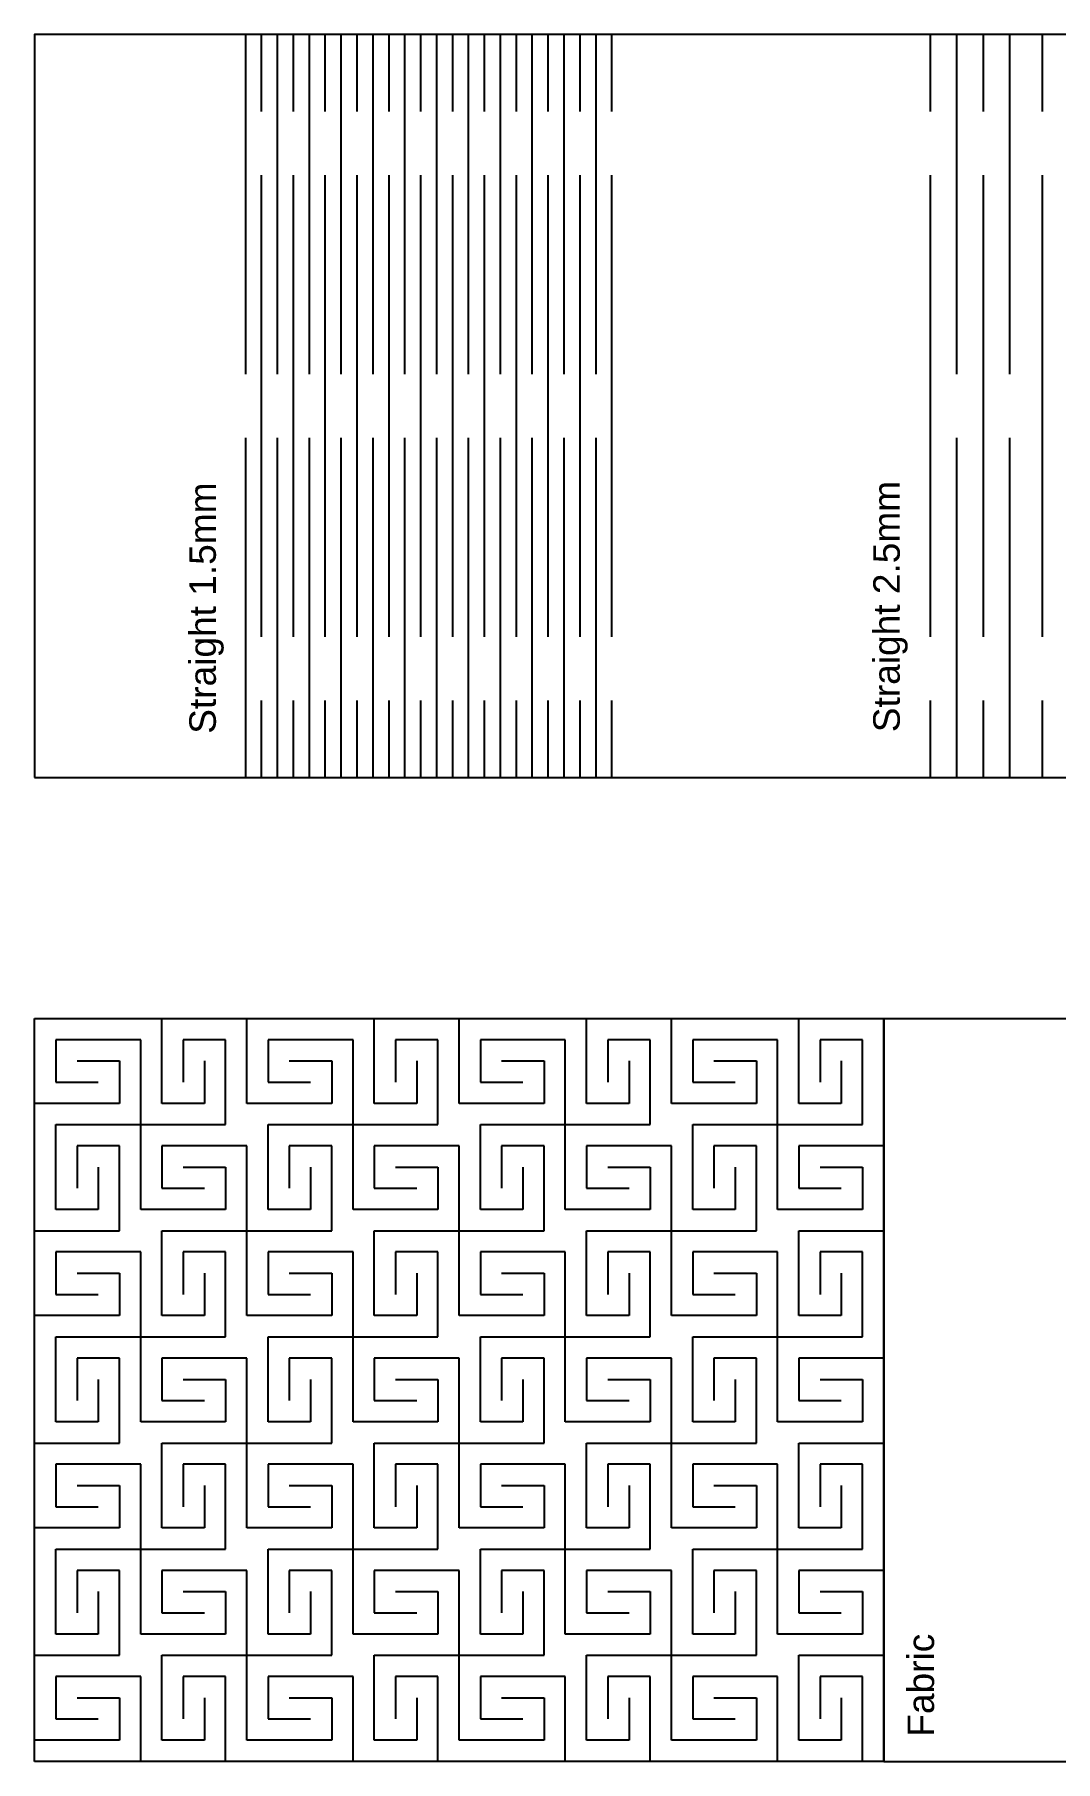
# Model space of a CAD drawing. Header units: millimetres. Extents: x 2967 to 3312, y 1779 to 1941.
# Drawn here: x 2967.1 to 3063.3, y 1778.7 to 1941.4 of the extents above; entities that cross this region are included whole.
import ezdxf

# ---------------------------------------------------------------- set-up
doc = ezdxf.new("R2010")
doc.units = ezdxf.units.MM
doc.layers.add('text', color=10, linetype='Continuous')
doc.styles.get("Standard").update_dxf_attribs({"font": 'arial.ttf'})

msp = doc.modelspace()

# ---------------------------------------------------------------- linework, layer by layer
for p, q in [((2987.01, 1941.38), (2987.01, 1909.38)), ((2988.51, 1941.38), (2988.51, 1934.12)), ((2990.01, 1941.38), (2990.01, 1909.38)), ((2991.51, 1941.38), (2991.51, 1934.12)), ((2993.01, 1941.38), (2993.01, 1909.38)), ((2994.51, 1941.38), (2994.51, 1934.12)), ((2996.01, 1941.38), (2996.01, 1909.38)), ((2997.51, 1941.38), (2997.51, 1934.12)), ((2999.01, 1941.38), (2999.01, 1909.38)), ((3000.51, 1941.38), (3000.51, 1934.12)), ((3002.01, 1941.38), (3002.01, 1909.38)), ((3003.51, 1941.38), (3003.51, 1934.12)), ((3005.01, 1941.38), (3005.01, 1909.38)), ((3006.51, 1941.38), (3006.51, 1934.12)), ((3008.01, 1941.38), (3008.01, 1909.38)), ((3009.51, 1941.38), (3009.51, 1934.12)), ((3011.01, 1941.38), (3011.01, 1909.38)), ((3012.51, 1941.38), (3012.51, 1934.12)), ((3014.01, 1941.38), (3014.01, 1909.38)), ((3015.51, 1941.38), (3015.51, 1934.12)), ((3017.01, 1941.38), (3017.01, 1909.38)), ((3018.51, 1941.38), (3018.51, 1934.12)), ((3020.01, 1941.38), (3020.01, 1909.38)), ((3021.51, 1941.38), (3021.51, 1934.12)), ((3051.51, 1941.38), (3051.51, 1934.12)), ((3054.01, 1941.38), (3054.01, 1909.38)), ((3056.51, 1941.38), (3056.51, 1934.12)), ((3059.01, 1941.38), (3059.01, 1909.38)), ((3062.07, 1941.38), (3062.07, 1934.12)), ((2988.51, 1928.12), (2988.51, 1884.64)), ((2991.51, 1928.12), (2991.51, 1884.64)), ((2994.51, 1928.12), (2994.51, 1884.64)), ((2997.51, 1928.12), (2997.51, 1884.64)), ((3000.51, 1928.12), (3000.51, 1884.64)), ((3003.51, 1928.12), (3003.51, 1884.64)), ((3006.51, 1928.12), (3006.51, 1884.64)), ((3009.51, 1928.12), (3009.51, 1884.64)), ((3012.51, 1928.12), (3012.51, 1884.64)), ((3015.51, 1928.12), (3015.51, 1884.64)), ((3018.51, 1928.12), (3018.51, 1884.64)), ((3021.51, 1928.12), (3021.51, 1884.64)), ((3051.51, 1928.12), (3051.51, 1884.64)), ((3056.51, 1928.12), (3056.51, 1884.64)), ((3062.07, 1928.12), (3062.07, 1884.64)), ((2987.01, 1903.38), (2987.01, 1871.38)), ((2990.01, 1903.38), (2990.01, 1871.38)), ((2993.01, 1903.38), (2993.01, 1871.38)), ((2996.01, 1903.38), (2996.01, 1871.38)), ((2999.01, 1903.38), (2999.01, 1871.38)), ((3002.01, 1903.38), (3002.01, 1871.38)), ((3005.01, 1903.38), (3005.01, 1871.38)), ((3008.01, 1903.38), (3008.01, 1871.38)), ((3011.01, 1903.38), (3011.01, 1871.38)), ((3014.01, 1903.38), (3014.01, 1871.38)), ((3017.01, 1903.38), (3017.01, 1871.38)), ((3020.01, 1903.38), (3020.01, 1871.38)), ((3054.01, 1903.38), (3054.01, 1871.38)), ((3059.01, 1903.38), (3059.01, 1871.38)), ((2988.51, 1878.64), (2988.51, 1871.38)), ((2991.51, 1878.64), (2991.51, 1871.38)), ((2994.51, 1878.64), (2994.51, 1871.38)), ((2997.51, 1878.64), (2997.51, 1871.38)), ((3000.51, 1878.64), (3000.51, 1871.38)), ((3003.51, 1878.64), (3003.51, 1871.38)), ((3006.51, 1878.64), (3006.51, 1871.38)), ((3009.51, 1878.64), (3009.51, 1871.38)), ((3012.51, 1878.64), (3012.51, 1871.38)), ((3015.51, 1878.64), (3015.51, 1871.38)), ((3018.51, 1878.64), (3018.51, 1871.38)), ((3021.51, 1878.64), (3021.51, 1871.38)), ((3051.51, 1878.64), (3051.51, 1871.38)), ((3056.51, 1878.64), (3056.51, 1871.38)), ((3062.07, 1878.64), (3062.07, 1871.38)), ((2967.15, 1848.68), (2979.15, 1848.68)), ((2967.15, 1840.68), (2967.15, 1848.68)), ((2979.15, 1840.68), (2979.15, 1848.68)), ((2979.15, 1848.68), (2999.15, 1848.68)), ((2987.15, 1840.68), (2987.15, 1848.68)), ((2999.15, 1840.68), (2999.15, 1848.68)), ((2999.15, 1848.68), (3019.15, 1848.68)), ((3007.15, 1840.68), (3007.15, 1848.68)), ((3019.15, 1840.68), (3019.15, 1848.68)), ((3019.15, 1848.68), (3039.15, 1848.68)), ((3027.15, 1840.68), (3027.15, 1848.68)), ((3039.15, 1840.68), (3039.15, 1848.68)), ((3039.15, 1848.68), (3047.15, 1848.68)), ((3047.15, 1848.68), (3047.15, 1836.68)), ((3047.15, 1778.68), (3047.15, 1848.68)), ((3047.15, 1848.68), (3158.54, 1848.68)), ((2977.15, 1846.68), (2969.15, 1846.68)), ((2969.15, 1846.68), (2969.15, 1842.68)), ((2977.15, 1830.68), (2977.15, 1846.68)), ((2985.15, 1846.68), (2981.15, 1846.68)), ((2981.15, 1846.68), (2981.15, 1842.68)), ((2985.15, 1838.68), (2985.15, 1846.68)), ((2997.15, 1846.68), (2989.15, 1846.68)), ((2989.15, 1846.68), (2989.15, 1842.68)), ((2997.15, 1830.68), (2997.15, 1846.68)), ((3005.15, 1846.68), (3001.15, 1846.68)), ((3001.15, 1846.68), (3001.15, 1842.68)), ((3005.15, 1838.68), (3005.15, 1846.68)), ((3017.15, 1846.68), (3009.15, 1846.68)), ((3009.15, 1846.68), (3009.15, 1842.68)), ((3017.15, 1830.68), (3017.15, 1846.68)), ((3025.15, 1846.68), (3021.15, 1846.68)), ((3021.15, 1846.68), (3021.15, 1842.68)), ((3025.15, 1838.68), (3025.15, 1846.68)), ((3037.15, 1846.68), (3029.15, 1846.68)), ((3029.15, 1846.68), (3029.15, 1842.68)), ((3037.15, 1830.68), (3037.15, 1846.68)), ((3045.15, 1846.68), (3041.15, 1846.68)), ((3041.15, 1846.68), (3041.15, 1842.68)), ((3045.15, 1838.68), (3045.15, 1846.68)), ((2971.15, 1844.68), (2975.15, 1844.68)), ((2975.15, 1844.68), (2975.15, 1840.68)), ((2983.15, 1844.68), (2983.15, 1840.68)), ((2991.15, 1844.68), (2995.15, 1844.68)), ((2995.15, 1844.68), (2995.15, 1840.68)), ((3003.15, 1844.68), (3003.15, 1840.68)), ((3011.15, 1844.68), (3015.15, 1844.68)), ((3015.15, 1844.68), (3015.15, 1840.68)), ((3023.15, 1844.68), (3023.15, 1840.68)), ((3031.15, 1844.68), (3035.15, 1844.68)), ((3035.15, 1844.68), (3035.15, 1840.68)), ((3043.15, 1844.68), (3043.15, 1840.68)), ((2969.15, 1842.68), (2973.15, 1842.68)), ((2989.15, 1842.68), (2993.15, 1842.68)), ((3009.15, 1842.68), (3013.15, 1842.68)), ((3029.15, 1842.68), (3033.15, 1842.68)), ((2975.15, 1840.68), (2967.15, 1840.68)), ((2967.15, 1828.68), (2967.15, 1840.68)), ((2983.15, 1840.68), (2979.15, 1840.68)), ((2995.15, 1840.68), (2987.15, 1840.68)), ((3003.15, 1840.68), (2999.15, 1840.68)), ((3015.15, 1840.68), (3007.15, 1840.68)), ((3023.15, 1840.68), (3019.15, 1840.68)), ((3035.15, 1840.68), (3027.15, 1840.68)), ((3043.15, 1840.68), (3039.15, 1840.68)), ((2969.15, 1830.68), (2969.15, 1838.68)), ((2969.15, 1838.68), (2985.15, 1838.68)), ((2989.15, 1830.68), (2989.15, 1838.68)), ((2989.15, 1838.68), (3005.15, 1838.68)), ((3009.15, 1830.68), (3009.15, 1838.68)), ((3009.15, 1838.68), (3025.15, 1838.68)), ((3029.15, 1830.68), (3029.15, 1838.68)), ((3029.15, 1838.68), (3045.15, 1838.68)), ((2975.15, 1836.68), (2971.15, 1836.68)), ((2971.15, 1836.68), (2971.15, 1832.68)), ((2975.15, 1828.68), (2975.15, 1836.68)), ((2987.15, 1836.68), (2979.15, 1836.68)), ((2979.15, 1836.68), (2979.15, 1832.68)), ((2987.15, 1820.68), (2987.15, 1836.68)), ((2995.15, 1836.68), (2991.15, 1836.68)), ((2991.15, 1836.68), (2991.15, 1832.68)), ((2995.15, 1828.68), (2995.15, 1836.68)), ((3007.15, 1836.68), (2999.15, 1836.68)), ((2999.15, 1836.68), (2999.15, 1832.68)), ((3007.15, 1820.68), (3007.15, 1836.68)), ((3015.15, 1836.68), (3011.15, 1836.68)), ((3011.15, 1836.68), (3011.15, 1832.68)), ((3015.15, 1828.68), (3015.15, 1836.68)), ((3027.15, 1836.68), (3019.15, 1836.68)), ((3019.15, 1836.68), (3019.15, 1832.68)), ((3027.15, 1820.68), (3027.15, 1836.68)), ((3035.15, 1836.68), (3031.15, 1836.68)), ((3031.15, 1836.68), (3031.15, 1832.68)), ((3035.15, 1828.68), (3035.15, 1836.68)), ((3047.15, 1836.68), (3039.15, 1836.68)), ((3039.15, 1836.68), (3039.15, 1832.68)), ((3047.15, 1836.68), (3047.15, 1828.68)), ((2973.15, 1834.68), (2973.15, 1830.68)), ((2981.15, 1834.68), (2985.15, 1834.68)), ((2985.15, 1834.68), (2985.15, 1830.68)), ((2993.15, 1834.68), (2993.15, 1830.68)), ((3001.15, 1834.68), (3005.15, 1834.68)), ((3005.15, 1834.68), (3005.15, 1830.68)), ((3013.15, 1834.68), (3013.15, 1830.68)), ((3021.15, 1834.68), (3025.15, 1834.68)), ((3025.15, 1834.68), (3025.15, 1830.68)), ((3033.15, 1834.68), (3033.15, 1830.68)), ((3041.15, 1834.68), (3045.15, 1834.68)), ((3045.15, 1834.68), (3045.15, 1830.68)), ((2979.15, 1832.68), (2983.15, 1832.68)), ((2999.15, 1832.68), (3003.15, 1832.68)), ((3019.15, 1832.68), (3023.15, 1832.68)), ((3039.15, 1832.68), (3043.15, 1832.68)), ((2973.15, 1830.68), (2969.15, 1830.68)), ((2985.15, 1830.68), (2977.15, 1830.68)), ((2993.15, 1830.68), (2989.15, 1830.68)), ((3005.15, 1830.68), (2997.15, 1830.68)), ((3013.15, 1830.68), (3009.15, 1830.68)), ((3025.15, 1830.68), (3017.15, 1830.68)), ((3033.15, 1830.68), (3029.15, 1830.68)), ((3045.15, 1830.68), (3037.15, 1830.68)), ((2967.15, 1828.68), (2975.15, 1828.68)), ((2967.15, 1820.68), (2967.15, 1828.68)), ((2979.15, 1820.68), (2979.15, 1828.68)), ((2979.15, 1828.68), (2995.15, 1828.68)), ((2999.15, 1820.68), (2999.15, 1828.68)), ((2999.15, 1828.68), (3015.15, 1828.68)), ((3019.15, 1820.68), (3019.15, 1828.68)), ((3019.15, 1828.68), (3035.15, 1828.68)), ((3039.15, 1820.68), (3039.15, 1828.68)), ((3039.15, 1828.68), (3047.15, 1828.68)), ((3047.15, 1828.68), (3047.15, 1816.68)), ((2977.15, 1826.68), (2969.15, 1826.68)), ((2969.15, 1826.68), (2969.15, 1822.68)), ((2977.15, 1810.68), (2977.15, 1826.68)), ((2985.15, 1826.68), (2981.15, 1826.68)), ((2981.15, 1826.68), (2981.15, 1822.68)), ((2985.15, 1818.68), (2985.15, 1826.68)), ((2997.15, 1826.68), (2989.15, 1826.68)), ((2989.15, 1826.68), (2989.15, 1822.68)), ((2997.15, 1810.68), (2997.15, 1826.68)), ((3005.15, 1826.68), (3001.15, 1826.68)), ((3001.15, 1826.68), (3001.15, 1822.68)), ((3005.15, 1818.68), (3005.15, 1826.68)), ((3017.15, 1826.68), (3009.15, 1826.68)), ((3009.15, 1826.68), (3009.15, 1822.68)), ((3017.15, 1810.68), (3017.15, 1826.68)), ((3025.15, 1826.68), (3021.15, 1826.68)), ((3021.15, 1826.68), (3021.15, 1822.68)), ((3025.15, 1818.68), (3025.15, 1826.68)), ((3037.15, 1826.68), (3029.15, 1826.68)), ((3029.15, 1826.68), (3029.15, 1822.68)), ((3037.15, 1810.68), (3037.15, 1826.68)), ((3045.15, 1826.68), (3041.15, 1826.68)), ((3041.15, 1826.68), (3041.15, 1822.68)), ((3045.15, 1818.68), (3045.15, 1826.68)), ((2971.15, 1824.68), (2975.15, 1824.68)), ((2975.15, 1824.68), (2975.15, 1820.68)), ((2983.15, 1824.68), (2983.15, 1820.68)), ((2991.15, 1824.68), (2995.15, 1824.68)), ((2995.15, 1824.68), (2995.15, 1820.68)), ((3003.15, 1824.68), (3003.15, 1820.68)), ((3011.15, 1824.68), (3015.15, 1824.68)), ((3015.15, 1824.68), (3015.15, 1820.68)), ((3023.15, 1824.68), (3023.15, 1820.68)), ((3031.15, 1824.68), (3035.15, 1824.68)), ((3035.15, 1824.68), (3035.15, 1820.68)), ((3043.15, 1824.68), (3043.15, 1820.68)), ((2969.15, 1822.68), (2973.15, 1822.68)), ((2989.15, 1822.68), (2993.15, 1822.68)), ((3009.15, 1822.68), (3013.15, 1822.68)), ((3029.15, 1822.68), (3033.15, 1822.68)), ((2975.15, 1820.68), (2967.15, 1820.68)), ((2967.15, 1808.68), (2967.15, 1820.68)), ((2983.15, 1820.68), (2979.15, 1820.68)), ((2995.15, 1820.68), (2987.15, 1820.68)), ((3003.15, 1820.68), (2999.15, 1820.68)), ((3015.15, 1820.68), (3007.15, 1820.68)), ((3023.15, 1820.68), (3019.15, 1820.68)), ((3035.15, 1820.68), (3027.15, 1820.68)), ((3043.15, 1820.68), (3039.15, 1820.68)), ((2969.15, 1810.68), (2969.15, 1818.68)), ((2969.15, 1818.68), (2985.15, 1818.68)), ((2989.15, 1810.68), (2989.15, 1818.68)), ((2989.15, 1818.68), (3005.15, 1818.68)), ((3009.15, 1810.68), (3009.15, 1818.68)), ((3009.15, 1818.68), (3025.15, 1818.68)), ((3029.15, 1810.68), (3029.15, 1818.68)), ((3029.15, 1818.68), (3045.15, 1818.68)), ((2975.15, 1816.68), (2971.15, 1816.68)), ((2971.15, 1816.68), (2971.15, 1812.68)), ((2975.15, 1808.68), (2975.15, 1816.68)), ((2987.15, 1816.68), (2979.15, 1816.68)), ((2979.15, 1816.68), (2979.15, 1812.68)), ((2987.15, 1800.68), (2987.15, 1816.68)), ((2995.15, 1816.68), (2991.15, 1816.68)), ((2991.15, 1816.68), (2991.15, 1812.68)), ((2995.15, 1808.68), (2995.15, 1816.68)), ((3007.15, 1816.68), (2999.15, 1816.68)), ((2999.15, 1816.68), (2999.15, 1812.68)), ((3007.15, 1800.68), (3007.15, 1816.68)), ((3015.15, 1816.68), (3011.15, 1816.68)), ((3011.15, 1816.68), (3011.15, 1812.68)), ((3015.15, 1808.68), (3015.15, 1816.68)), ((3027.15, 1816.68), (3019.15, 1816.68)), ((3019.15, 1816.68), (3019.15, 1812.68)), ((3027.15, 1800.68), (3027.15, 1816.68)), ((3035.15, 1816.68), (3031.15, 1816.68)), ((3031.15, 1816.68), (3031.15, 1812.68)), ((3035.15, 1808.68), (3035.15, 1816.68)), ((3047.15, 1816.68), (3039.15, 1816.68)), ((3039.15, 1816.68), (3039.15, 1812.68)), ((3047.15, 1816.68), (3047.15, 1808.68)), ((2973.15, 1814.68), (2973.15, 1810.68)), ((2981.15, 1814.68), (2985.15, 1814.68)), ((2985.15, 1814.68), (2985.15, 1810.68)), ((2993.15, 1814.68), (2993.15, 1810.68)), ((3001.15, 1814.68), (3005.15, 1814.68)), ((3005.15, 1814.68), (3005.15, 1810.68)), ((3013.15, 1814.68), (3013.15, 1810.68)), ((3021.15, 1814.68), (3025.15, 1814.68)), ((3025.15, 1814.68), (3025.15, 1810.68)), ((3033.15, 1814.68), (3033.15, 1810.68)), ((3041.15, 1814.68), (3045.15, 1814.68)), ((3045.15, 1814.68), (3045.15, 1810.68)), ((2979.15, 1812.68), (2983.15, 1812.68)), ((2999.15, 1812.68), (3003.15, 1812.68)), ((3019.15, 1812.68), (3023.15, 1812.68)), ((3039.15, 1812.68), (3043.15, 1812.68)), ((2973.15, 1810.68), (2969.15, 1810.68)), ((2985.15, 1810.68), (2977.15, 1810.68)), ((2993.15, 1810.68), (2989.15, 1810.68)), ((3005.15, 1810.68), (2997.15, 1810.68)), ((3013.15, 1810.68), (3009.15, 1810.68)), ((3025.15, 1810.68), (3017.15, 1810.68)), ((3033.15, 1810.68), (3029.15, 1810.68)), ((3045.15, 1810.68), (3037.15, 1810.68)), ((2967.15, 1808.68), (2975.15, 1808.68)), ((2967.15, 1800.68), (2967.15, 1808.68)), ((2979.15, 1800.68), (2979.15, 1808.68)), ((2979.15, 1808.68), (2995.15, 1808.68)), ((2999.15, 1800.68), (2999.15, 1808.68)), ((2999.15, 1808.68), (3015.15, 1808.68)), ((3019.15, 1800.68), (3019.15, 1808.68)), ((3019.15, 1808.68), (3035.15, 1808.68)), ((3039.15, 1800.68), (3039.15, 1808.68)), ((3039.15, 1808.68), (3047.15, 1808.68)), ((3047.15, 1808.68), (3047.15, 1796.68)), ((2977.15, 1806.68), (2969.15, 1806.68)), ((2969.15, 1806.68), (2969.15, 1802.68)), ((2977.15, 1790.68), (2977.15, 1806.68)), ((2985.15, 1806.68), (2981.15, 1806.68)), ((2981.15, 1806.68), (2981.15, 1802.68)), ((2985.15, 1798.68), (2985.15, 1806.68)), ((2997.15, 1806.68), (2989.15, 1806.68)), ((2989.15, 1806.68), (2989.15, 1802.68)), ((2997.15, 1790.68), (2997.15, 1806.68)), ((3005.15, 1806.68), (3001.15, 1806.68)), ((3001.15, 1806.68), (3001.15, 1802.68)), ((3005.15, 1798.68), (3005.15, 1806.68)), ((3017.15, 1806.68), (3009.15, 1806.68)), ((3009.15, 1806.68), (3009.15, 1802.68)), ((3017.15, 1790.68), (3017.15, 1806.68)), ((3025.15, 1806.68), (3021.15, 1806.68)), ((3021.15, 1806.68), (3021.15, 1802.68)), ((3025.15, 1798.68), (3025.15, 1806.68)), ((3037.15, 1806.68), (3029.15, 1806.68)), ((3029.15, 1806.68), (3029.15, 1802.68)), ((3037.15, 1790.68), (3037.15, 1806.68)), ((3045.15, 1806.68), (3041.15, 1806.68)), ((3041.15, 1806.68), (3041.15, 1802.68)), ((3045.15, 1798.68), (3045.15, 1806.68)), ((2971.15, 1804.68), (2975.15, 1804.68)), ((2975.15, 1804.68), (2975.15, 1800.68)), ((2983.15, 1804.68), (2983.15, 1800.68)), ((2991.15, 1804.68), (2995.15, 1804.68)), ((2995.15, 1804.68), (2995.15, 1800.68)), ((3003.15, 1804.68), (3003.15, 1800.68)), ((3011.15, 1804.68), (3015.15, 1804.68)), ((3015.15, 1804.68), (3015.15, 1800.68)), ((3023.15, 1804.68), (3023.15, 1800.68)), ((3031.15, 1804.68), (3035.15, 1804.68)), ((3035.15, 1804.68), (3035.15, 1800.68)), ((3043.15, 1804.68), (3043.15, 1800.68)), ((2969.15, 1802.68), (2973.15, 1802.68)), ((2989.15, 1802.68), (2993.15, 1802.68)), ((3009.15, 1802.68), (3013.15, 1802.68)), ((3029.15, 1802.68), (3033.15, 1802.68)), ((2975.15, 1800.68), (2967.15, 1800.68)), ((2967.15, 1788.68), (2967.15, 1800.68)), ((2983.15, 1800.68), (2979.15, 1800.68)), ((2995.15, 1800.68), (2987.15, 1800.68)), ((3003.15, 1800.68), (2999.15, 1800.68)), ((3015.15, 1800.68), (3007.15, 1800.68)), ((3023.15, 1800.68), (3019.15, 1800.68)), ((3035.15, 1800.68), (3027.15, 1800.68)), ((3043.15, 1800.68), (3039.15, 1800.68)), ((2969.15, 1790.68), (2969.15, 1798.68)), ((2969.15, 1798.68), (2985.15, 1798.68)), ((2989.15, 1790.68), (2989.15, 1798.68)), ((2989.15, 1798.68), (3005.15, 1798.68)), ((3009.15, 1790.68), (3009.15, 1798.68)), ((3009.15, 1798.68), (3025.15, 1798.68)), ((3029.15, 1790.68), (3029.15, 1798.68)), ((3029.15, 1798.68), (3045.15, 1798.68)), ((2975.15, 1796.68), (2971.15, 1796.68)), ((2971.15, 1796.68), (2971.15, 1792.68)), ((2975.15, 1788.68), (2975.15, 1796.68)), ((2987.15, 1796.68), (2979.15, 1796.68)), ((2979.15, 1796.68), (2979.15, 1792.68)), ((2987.15, 1780.68), (2987.15, 1796.68)), ((2995.15, 1796.68), (2991.15, 1796.68)), ((2991.15, 1796.68), (2991.15, 1792.68)), ((2995.15, 1788.68), (2995.15, 1796.68)), ((3007.15, 1796.68), (2999.15, 1796.68)), ((2999.15, 1796.68), (2999.15, 1792.68)), ((3007.15, 1780.68), (3007.15, 1796.68)), ((3015.15, 1796.68), (3011.15, 1796.68)), ((3011.15, 1796.68), (3011.15, 1792.68)), ((3015.15, 1788.68), (3015.15, 1796.68)), ((3027.15, 1796.68), (3019.15, 1796.68)), ((3019.15, 1796.68), (3019.15, 1792.68)), ((3027.15, 1780.68), (3027.15, 1796.68)), ((3035.15, 1796.68), (3031.15, 1796.68)), ((3031.15, 1796.68), (3031.15, 1792.68)), ((3035.15, 1788.68), (3035.15, 1796.68)), ((3047.15, 1796.68), (3039.15, 1796.68)), ((3039.15, 1796.68), (3039.15, 1792.68)), ((3047.15, 1796.68), (3047.15, 1788.68)), ((2973.15, 1794.68), (2973.15, 1790.68)), ((2981.15, 1794.68), (2985.15, 1794.68)), ((2985.15, 1794.68), (2985.15, 1790.68)), ((2993.15, 1794.68), (2993.15, 1790.68)), ((3001.15, 1794.68), (3005.15, 1794.68)), ((3005.15, 1794.68), (3005.15, 1790.68)), ((3013.15, 1794.68), (3013.15, 1790.68)), ((3021.15, 1794.68), (3025.15, 1794.68)), ((3025.15, 1794.68), (3025.15, 1790.68)), ((3033.15, 1794.68), (3033.15, 1790.68)), ((3041.15, 1794.68), (3045.15, 1794.68)), ((3045.15, 1794.68), (3045.15, 1790.68)), ((2979.15, 1792.68), (2983.15, 1792.68)), ((2999.15, 1792.68), (3003.15, 1792.68)), ((3019.15, 1792.68), (3023.15, 1792.68)), ((3039.15, 1792.68), (3043.15, 1792.68)), ((2973.15, 1790.68), (2969.15, 1790.68)), ((2985.15, 1790.68), (2977.15, 1790.68)), ((2993.15, 1790.68), (2989.15, 1790.68)), ((3005.15, 1790.68), (2997.15, 1790.68)), ((3013.15, 1790.68), (3009.15, 1790.68)), ((3025.15, 1790.68), (3017.15, 1790.68)), ((3033.15, 1790.68), (3029.15, 1790.68)), ((3045.15, 1790.68), (3037.15, 1790.68)), ((2967.15, 1788.68), (2975.15, 1788.68)), ((2967.15, 1780.68), (2967.15, 1788.68)), ((2979.15, 1780.68), (2979.15, 1788.68)), ((2979.15, 1788.68), (2995.15, 1788.68)), ((2999.15, 1780.68), (2999.15, 1788.68)), ((2999.15, 1788.68), (3015.15, 1788.68)), ((3019.15, 1780.68), (3019.15, 1788.68)), ((3019.15, 1788.68), (3035.15, 1788.68)), ((3039.15, 1780.68), (3039.15, 1788.68)), ((3039.15, 1788.68), (3047.15, 1788.68)), ((3047.15, 1788.68), (3047.15, 1778.68)), ((2977.15, 1786.68), (2969.15, 1786.68)), ((2969.15, 1786.68), (2969.15, 1782.68)), ((2977.15, 1778.68), (2977.15, 1786.68)), ((2985.15, 1786.68), (2981.15, 1786.68)), ((2981.15, 1786.68), (2981.15, 1782.68)), ((2985.15, 1778.68), (2985.15, 1786.68)), ((2997.15, 1786.68), (2989.15, 1786.68)), ((2989.15, 1786.68), (2989.15, 1782.68)), ((2997.15, 1778.68), (2997.15, 1786.68)), ((3005.15, 1786.68), (3001.15, 1786.68)), ((3001.15, 1786.68), (3001.15, 1782.68)), ((3005.15, 1778.68), (3005.15, 1786.68)), ((3017.15, 1786.68), (3009.15, 1786.68)), ((3009.15, 1786.68), (3009.15, 1782.68)), ((3017.15, 1778.68), (3017.15, 1786.68)), ((3025.15, 1786.68), (3021.15, 1786.68)), ((3021.15, 1786.68), (3021.15, 1782.68)), ((3025.15, 1778.68), (3025.15, 1786.68)), ((3037.15, 1786.68), (3029.15, 1786.68)), ((3029.15, 1786.68), (3029.15, 1782.68)), ((3037.15, 1778.68), (3037.15, 1786.68)), ((3045.15, 1786.68), (3041.15, 1786.68)), ((3041.15, 1786.68), (3041.15, 1782.68)), ((3045.15, 1778.68), (3045.15, 1786.68)), ((2971.15, 1784.68), (2975.15, 1784.68)), ((2975.15, 1784.68), (2975.15, 1780.68)), ((2983.15, 1784.68), (2983.15, 1780.68)), ((2991.15, 1784.68), (2995.15, 1784.68)), ((2995.15, 1784.68), (2995.15, 1780.68)), ((3003.15, 1784.68), (3003.15, 1780.68)), ((3011.15, 1784.68), (3015.15, 1784.68)), ((3015.15, 1784.68), (3015.15, 1780.68)), ((3023.15, 1784.68), (3023.15, 1780.68)), ((3031.15, 1784.68), (3035.15, 1784.68)), ((3035.15, 1784.68), (3035.15, 1780.68)), ((3043.15, 1784.68), (3043.15, 1780.68)), ((2969.15, 1782.68), (2973.15, 1782.68)), ((2989.15, 1782.68), (2993.15, 1782.68)), ((3009.15, 1782.68), (3013.15, 1782.68)), ((3029.15, 1782.68), (3033.15, 1782.68)), ((2975.15, 1780.68), (2967.15, 1780.68)), ((2967.15, 1778.68), (2967.15, 1780.68)), ((2983.15, 1780.68), (2979.15, 1780.68)), ((2995.15, 1780.68), (2987.15, 1780.68)), ((3003.15, 1780.68), (2999.15, 1780.68)), ((3015.15, 1780.68), (3007.15, 1780.68)), ((3023.15, 1780.68), (3019.15, 1780.68)), ((3035.15, 1780.68), (3027.15, 1780.68)), ((3043.15, 1780.68), (3039.15, 1780.68)), ((2977.15, 1778.68), (2967.15, 1778.68)), ((2985.15, 1778.68), (2977.15, 1778.68)), ((2997.15, 1778.68), (2985.15, 1778.68)), ((3005.15, 1778.68), (2997.15, 1778.68)), ((3017.15, 1778.68), (3005.15, 1778.68)), ((3025.15, 1778.68), (3017.15, 1778.68)), ((3037.15, 1778.68), (3025.15, 1778.68)), ((3045.15, 1778.68), (3037.15, 1778.68)), ((3047.15, 1778.68), (3045.15, 1778.68)), ((3047.15, 1778.68), (3077.15, 1778.68))]:
    msp.add_line(p, q)
msp.add_lwpolyline([(2967.15, 1871.38), (3311.84, 1871.38), (3311.84, 1941.38), (2967.15, 1941.38)], close=True)

# ---------------------------------------------------------------- texts
at = {"layer": 'text'}
msp.add_text('Straight 1.5mm', height=2.5, rotation=90, dxfattribs=at).set_placement((2984.23, 1875.5))
at = {"layer": 'text', "char_height": 2.5, "attachment_point": 1, "rotation": 90}
for s, insert in [('Straight 2.5mm', (3046.16, 1875.65)), ('Fabric', (3049.39, 1781.01))]:
    msp.add_mtext_dynamic_manual_height_columns(s, width=30.2996, gutter_width=12.5, heights=[0], dxfattribs=dict(at, insert=insert))

doc.saveas('drawing.dxf')
